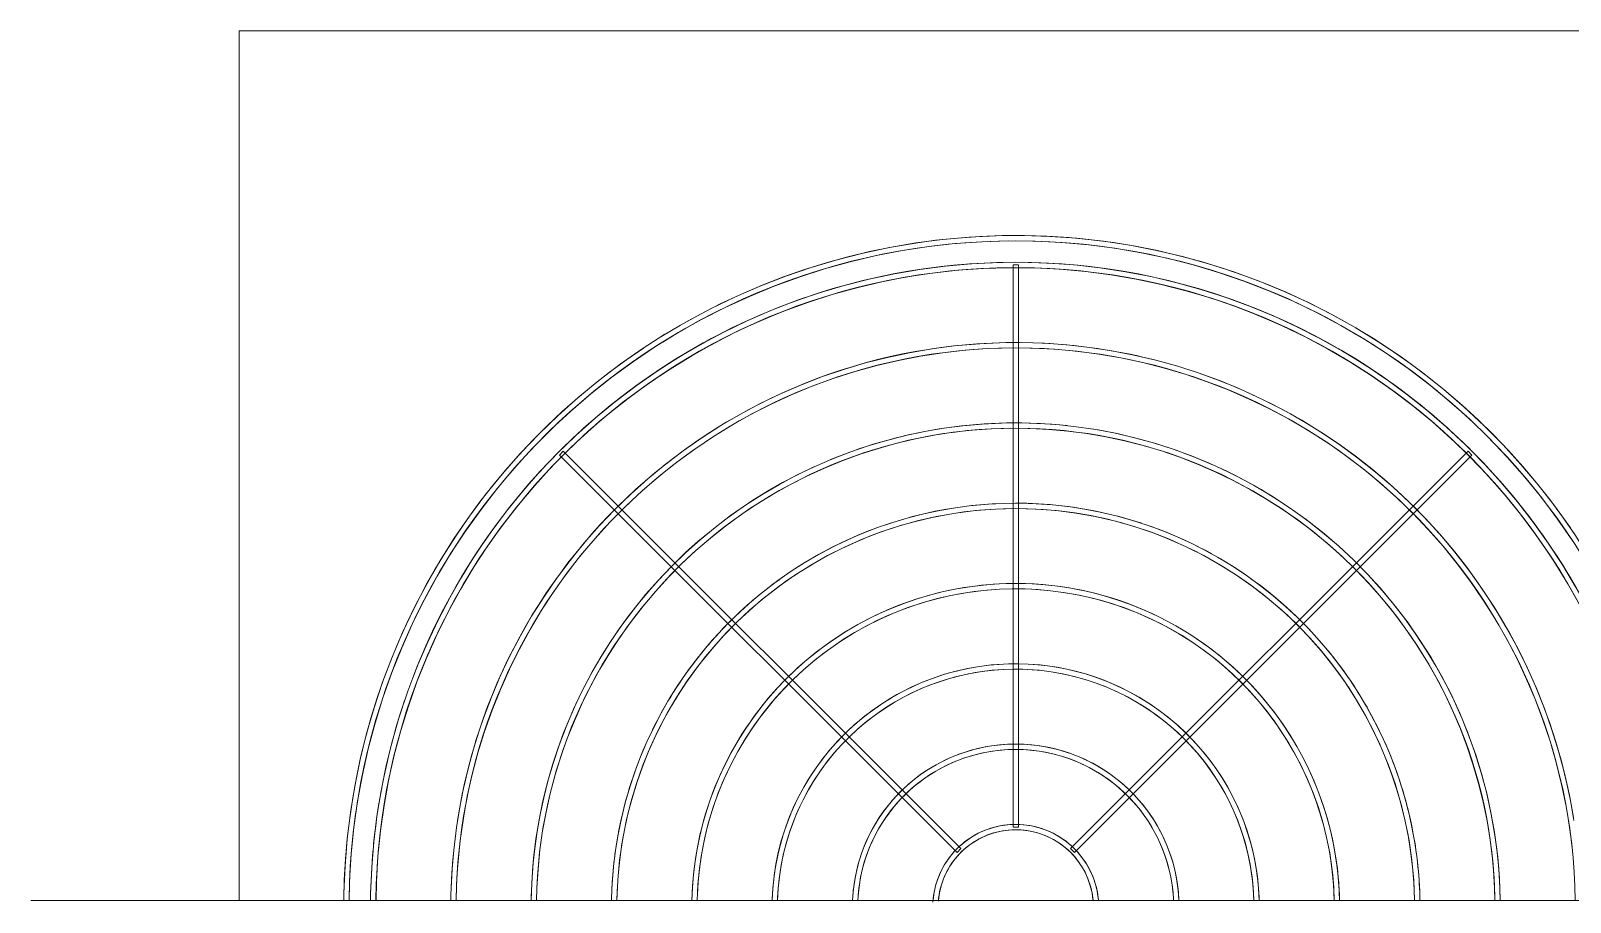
# Model space of a CAD drawing. Header units: millimetres. Extents: x -2100 to 124761, y -10432 to 93550.
# Drawn here: x 25700 to 26275, y 28799 to 29125 of the extents above; entities that cross this region are included whole.
import ezdxf

# ---------------------------------------------------------------- set-up
doc = ezdxf.new("R2010")
doc.units = ezdxf.units.MM
doc.layers.add('M-EQPM', color=44, linetype='Continuous', lineweight=5)
doc.layers.add('NET-THAY', color=2, linetype='Continuous', lineweight=9)

# ---------------------------------------------------------------- blocks, each defined once
blk = doc.blocks.new('ALB-AC MAY LANH - Generic _Without Brackets_-1836009-MẶT ĐỨNG TRỤC A-Q')
at = {"layer": 'M-EQPM'}
for p, q in [((25777.83, 22525), (26647.83, 22525)), ((25777.83, 22200), (25777.83, 22525)), ((26066.83, 22437.5), (26066.83, 22227.5)), ((26068.83, 22437.5), (26066.83, 22437.5)), ((26068.83, 22227.5), (26068.83, 22437.5)), ((25898.83, 22367.91), (25897.42, 22366.5)), ((26047.32, 22219.42), (25898.83, 22367.91)), ((26236.83, 22367.91), (26088.33, 22219.42)), ((26238.24, 22366.5), (26236.83, 22367.91)), ((25897.42, 22366.5), (26045.91, 22218.01)), ((26089.75, 22218.01), (26238.24, 22366.5)), ((26066.83, 22227.5), (26068.83, 22227.5)), ((26045.91, 22218.01), (26047.32, 22219.42)), ((26088.33, 22219.42), (26089.75, 22218.01))]:
    blk.add_line(p, q, dxfattribs=at)
at = {"layer": 'M-EQPM', "flags": 128}
for points in [[(26274.99, 22339.23), (26269.15, 22347.4), (26263, 22355.33), (26256.53, 22363.01), (26249.76, 22370.42), (26242.7, 22377.56), (26235.36, 22384.41), (26227.75, 22390.96), (26219.89, 22397.2), (26211.78, 22403.12), (26203.44, 22408.71), (26194.89, 22413.96), (26186.13, 22418.87), (26177.18, 22423.43), (26168.06, 22427.62), (26158.78, 22431.44), (26149.35, 22434.89), (26139.79, 22437.96), (26130.12, 22440.65), (26120.35, 22442.94), (26110.49, 22444.85), (26100.56, 22446.36), (26090.59, 22447.47), (26080.57, 22448.18), (26070.54, 22448.49), (26060.5, 22448.39), (26050.47, 22447.9), (26040.47, 22447), (26030.52, 22445.71), (26020.62, 22444.02), (26010.8, 22441.94), (26001.07, 22439.46), (25991.45, 22436.6), (25981.95, 22433.35), (25972.59, 22429.73), (25963.38, 22425.73), (25954.33, 22421.37), (25945.47, 22416.66), (25936.8, 22411.59), (25928.35, 22406.18), (25920.11, 22400.43), (25912.12, 22394.36), (25904.37, 22387.98), (25896.88, 22381.29), (25889.67, 22374.31), (25882.74, 22367.04), (25876.11, 22359.5), (25869.79, 22351.71), (25863.78, 22343.66), (25858.1, 22335.39), (25852.75, 22326.89), (25847.75, 22318.19), (25843.1, 22309.29), (25838.81, 22300.21), (25834.88, 22290.97), (25831.33, 22281.58), (25828.16, 22272.06), (25825.37, 22262.41), (25822.97, 22252.67), (25820.96, 22242.83), (25819.34, 22232.92), (25818.12, 22222.96), (25817.3, 22212.95), (25816.89, 22202.92), (25816.86, 22200)], [(26274.99, 22339.23), (26269.15, 22347.4), (26263, 22355.33), (26256.53, 22363.01), (26249.76, 22370.42), (26242.7, 22377.56), (26235.36, 22384.41), (26227.75, 22390.96), (26219.89, 22397.2), (26211.78, 22403.12), (26203.44, 22408.71), (26194.89, 22413.96), (26186.13, 22418.87), (26177.18, 22423.43), (26168.06, 22427.62), (26158.78, 22431.44), (26149.35, 22434.89), (26139.79, 22437.96), (26130.12, 22440.65), (26120.35, 22442.94), (26110.49, 22444.85), (26100.56, 22446.36), (26090.59, 22447.47), (26080.57, 22448.18), (26070.54, 22448.49), (26060.5, 22448.39), (26050.47, 22447.9), (26040.47, 22447), (26030.52, 22445.71), (26020.62, 22444.02), (26010.8, 22441.94), (26001.07, 22439.46), (25991.45, 22436.6), (25981.95, 22433.35), (25972.59, 22429.73), (25963.38, 22425.73), (25954.33, 22421.37), (25945.47, 22416.66), (25936.8, 22411.59), (25928.35, 22406.18), (25920.11, 22400.43), (25912.12, 22394.36), (25904.37, 22387.98), (25896.88, 22381.29), (25889.67, 22374.31), (25882.74, 22367.04), (25876.11, 22359.5), (25869.79, 22351.71), (25863.78, 22343.66), (25858.1, 22335.39), (25852.75, 22326.89), (25847.75, 22318.19), (25843.1, 22309.29), (25838.81, 22300.21), (25834.88, 22290.97), (25831.33, 22281.58), (25828.16, 22272.06), (25825.37, 22262.41), (25822.97, 22252.67), (25820.96, 22242.83), (25819.34, 22232.92), (25818.12, 22222.96), (25817.3, 22212.95), (25816.89, 22202.92), (25816.86, 22200)], [(26274.99, 22339.23), (26269.15, 22347.4), (26263, 22355.33), (26256.53, 22363.01), (26249.76, 22370.42), (26242.7, 22377.56), (26235.36, 22384.41), (26227.75, 22390.96), (26219.89, 22397.2), (26211.78, 22403.12), (26203.44, 22408.71), (26194.89, 22413.96), (26186.13, 22418.87), (26177.18, 22423.43), (26168.06, 22427.62), (26158.78, 22431.44), (26149.35, 22434.89), (26139.79, 22437.96), (26130.12, 22440.65), (26120.35, 22442.94), (26110.49, 22444.85), (26100.56, 22446.36), (26090.59, 22447.47), (26080.57, 22448.18), (26070.54, 22448.49), (26060.5, 22448.39), (26050.47, 22447.9), (26040.47, 22447), (26030.52, 22445.71), (26020.62, 22444.02), (26010.8, 22441.94), (26001.07, 22439.46), (25991.45, 22436.6), (25981.95, 22433.35), (25972.59, 22429.73), (25963.38, 22425.73), (25954.33, 22421.37), (25945.47, 22416.66), (25936.8, 22411.59), (25928.35, 22406.18), (25920.11, 22400.43), (25912.12, 22394.36), (25904.37, 22387.98), (25896.88, 22381.29), (25889.67, 22374.31), (25882.74, 22367.04), (25876.11, 22359.5), (25869.79, 22351.71), (25863.78, 22343.66), (25858.1, 22335.39), (25852.75, 22326.89), (25847.75, 22318.19), (25843.1, 22309.29), (25838.81, 22300.21), (25834.88, 22290.97), (25831.33, 22281.58), (25828.16, 22272.06), (25825.37, 22262.41), (25822.97, 22252.67), (25820.96, 22242.83), (25819.34, 22232.92), (25818.12, 22222.96), (25817.3, 22212.95), (25816.89, 22202.92), (25816.86, 22200)], [(26274.99, 22339.23), (26269.15, 22347.4), (26263, 22355.33), (26256.53, 22363.01), (26249.76, 22370.42), (26242.7, 22377.56), (26235.36, 22384.41), (26227.75, 22390.96), (26219.89, 22397.2), (26211.78, 22403.12), (26203.44, 22408.71), (26194.89, 22413.96), (26186.13, 22418.87), (26177.18, 22423.43), (26168.06, 22427.62), (26158.78, 22431.44), (26149.35, 22434.89), (26139.79, 22437.96), (26130.12, 22440.65), (26120.35, 22442.94), (26110.49, 22444.85), (26100.56, 22446.36), (26090.59, 22447.47), (26080.57, 22448.18), (26070.54, 22448.49), (26060.5, 22448.39), (26050.47, 22447.9), (26040.47, 22447), (26030.52, 22445.71), (26020.62, 22444.02), (26010.8, 22441.94), (26001.07, 22439.46), (25991.45, 22436.6), (25981.95, 22433.35), (25972.59, 22429.73), (25963.38, 22425.73), (25954.33, 22421.37), (25945.47, 22416.66), (25936.8, 22411.59), (25928.35, 22406.18), (25920.11, 22400.43), (25912.12, 22394.36), (25904.37, 22387.98), (25896.88, 22381.29), (25889.67, 22374.31), (25882.74, 22367.04), (25876.11, 22359.5), (25869.79, 22351.71), (25863.78, 22343.66), (25858.1, 22335.39), (25852.75, 22326.89), (25847.75, 22318.19), (25843.1, 22309.29), (25838.81, 22300.21), (25834.88, 22290.97), (25831.33, 22281.58), (25828.16, 22272.06), (25825.37, 22262.41), (25822.97, 22252.67), (25820.96, 22242.83), (25819.34, 22232.92), (25818.12, 22222.96), (25817.3, 22212.95), (25816.89, 22202.92), (25816.86, 22200)], [(26274.99, 22339.23), (26269.15, 22347.4), (26263, 22355.33), (26256.53, 22363.01), (26249.76, 22370.42), (26242.7, 22377.56), (26235.36, 22384.41), (26227.75, 22390.96), (26219.89, 22397.2), (26211.78, 22403.12), (26203.44, 22408.71), (26194.89, 22413.96), (26186.13, 22418.87), (26177.18, 22423.43), (26168.06, 22427.62), (26158.78, 22431.44), (26149.35, 22434.89), (26139.79, 22437.96), (26130.12, 22440.65), (26120.35, 22442.94), (26110.49, 22444.85), (26100.56, 22446.36), (26090.59, 22447.47), (26080.57, 22448.18), (26070.54, 22448.49), (26060.5, 22448.39), (26050.47, 22447.9), (26040.47, 22447), (26030.52, 22445.71), (26020.62, 22444.02), (26010.8, 22441.94), (26001.07, 22439.46), (25991.45, 22436.6), (25981.95, 22433.35), (25972.59, 22429.73), (25963.38, 22425.73), (25954.33, 22421.37), (25945.47, 22416.66), (25936.8, 22411.59), (25928.35, 22406.18), (25920.11, 22400.43), (25912.12, 22394.36), (25904.37, 22387.98), (25896.88, 22381.29), (25889.67, 22374.31), (25882.74, 22367.04), (25876.11, 22359.5), (25869.79, 22351.71), (25863.78, 22343.66), (25858.1, 22335.39), (25852.75, 22326.89), (25847.75, 22318.19), (25843.1, 22309.29), (25838.81, 22300.21), (25834.88, 22290.97), (25831.33, 22281.58), (25828.16, 22272.06), (25825.37, 22262.41), (25822.97, 22252.67), (25820.96, 22242.83), (25819.34, 22232.92), (25818.12, 22222.96), (25817.3, 22212.95), (25816.89, 22202.92), (25816.86, 22200)], [(26274.99, 22339.23), (26269.15, 22347.4), (26263, 22355.33), (26256.53, 22363.01), (26249.76, 22370.42), (26242.7, 22377.56), (26235.36, 22384.41), (26227.75, 22390.96), (26219.89, 22397.2), (26211.78, 22403.12), (26203.44, 22408.71), (26194.89, 22413.96), (26186.13, 22418.87), (26177.18, 22423.43), (26168.06, 22427.62), (26158.78, 22431.44), (26149.35, 22434.89), (26139.79, 22437.96), (26130.12, 22440.65), (26120.35, 22442.94), (26110.49, 22444.85), (26100.56, 22446.36), (26090.59, 22447.47), (26080.57, 22448.18), (26070.54, 22448.49), (26060.5, 22448.39), (26050.47, 22447.9), (26040.47, 22447), (26030.52, 22445.71), (26020.62, 22444.02), (26010.8, 22441.94), (26001.07, 22439.46), (25991.45, 22436.6), (25981.95, 22433.35), (25972.59, 22429.73), (25963.38, 22425.73), (25954.33, 22421.37), (25945.47, 22416.66), (25936.8, 22411.59), (25928.35, 22406.18), (25920.11, 22400.43), (25912.12, 22394.36), (25904.37, 22387.98), (25896.88, 22381.29), (25889.67, 22374.31), (25882.74, 22367.04), (25876.11, 22359.5), (25869.79, 22351.71), (25863.78, 22343.66), (25858.1, 22335.39), (25852.75, 22326.89), (25847.75, 22318.19), (25843.1, 22309.29), (25838.81, 22300.21), (25834.88, 22290.97), (25831.33, 22281.58), (25828.16, 22272.06), (25825.37, 22262.41), (25822.97, 22252.67), (25820.96, 22242.83), (25819.34, 22232.92), (25818.12, 22222.96), (25817.3, 22212.95), (25816.89, 22202.92), (25816.86, 22200)], [(26274.99, 22339.23), (26269.15, 22347.4), (26263, 22355.33), (26256.53, 22363.01), (26249.76, 22370.42), (26242.7, 22377.56), (26235.36, 22384.41), (26227.75, 22390.96), (26219.89, 22397.2), (26211.78, 22403.12), (26203.44, 22408.71), (26194.89, 22413.96), (26186.13, 22418.87), (26177.18, 22423.43), (26168.06, 22427.62), (26158.78, 22431.44), (26149.35, 22434.89), (26139.79, 22437.96), (26130.12, 22440.65), (26120.35, 22442.94), (26110.49, 22444.85), (26100.56, 22446.36), (26090.59, 22447.47), (26080.57, 22448.18), (26070.54, 22448.49), (26060.5, 22448.39), (26050.47, 22447.9), (26040.47, 22447), (26030.52, 22445.71), (26020.62, 22444.02), (26010.8, 22441.94), (26001.07, 22439.46), (25991.45, 22436.6), (25981.95, 22433.35), (25972.59, 22429.73), (25963.38, 22425.73), (25954.33, 22421.37), (25945.47, 22416.66), (25936.8, 22411.59), (25928.35, 22406.18), (25920.11, 22400.43), (25912.12, 22394.36), (25904.37, 22387.98), (25896.88, 22381.29), (25889.67, 22374.31), (25882.74, 22367.04), (25876.11, 22359.5), (25869.79, 22351.71), (25863.78, 22343.66), (25858.1, 22335.39), (25852.75, 22326.89), (25847.75, 22318.19), (25843.1, 22309.29), (25838.81, 22300.21), (25834.88, 22290.97), (25831.33, 22281.58), (25828.16, 22272.06), (25825.37, 22262.41), (25822.97, 22252.67), (25820.96, 22242.83), (25819.34, 22232.92), (25818.12, 22222.96), (25817.3, 22212.95), (25816.89, 22202.92), (25816.86, 22200)], [(26274.99, 22339.23), (26269.15, 22347.4), (26263, 22355.33), (26256.53, 22363.01), (26249.76, 22370.42), (26242.7, 22377.56), (26235.36, 22384.41), (26227.75, 22390.96), (26219.89, 22397.2), (26211.78, 22403.12), (26203.44, 22408.71), (26194.89, 22413.96), (26186.13, 22418.87), (26177.18, 22423.43), (26168.06, 22427.62), (26158.78, 22431.44), (26149.35, 22434.89), (26139.79, 22437.96), (26130.12, 22440.65), (26120.35, 22442.94), (26110.49, 22444.85), (26100.56, 22446.36), (26090.59, 22447.47), (26080.57, 22448.18), (26070.54, 22448.49), (26060.5, 22448.39), (26050.47, 22447.9), (26040.47, 22447), (26030.52, 22445.71), (26020.62, 22444.02), (26010.8, 22441.94), (26001.07, 22439.46), (25991.45, 22436.6), (25981.95, 22433.35), (25972.59, 22429.73), (25963.38, 22425.73), (25954.33, 22421.37), (25945.47, 22416.66), (25936.8, 22411.59), (25928.35, 22406.18), (25920.11, 22400.43), (25912.12, 22394.36), (25904.37, 22387.98), (25896.88, 22381.29), (25889.67, 22374.31), (25882.74, 22367.04), (25876.11, 22359.5), (25869.79, 22351.71), (25863.78, 22343.66), (25858.1, 22335.39), (25852.75, 22326.89), (25847.75, 22318.19), (25843.1, 22309.29), (25838.81, 22300.21), (25834.88, 22290.97), (25831.33, 22281.58), (25828.16, 22272.06), (25825.37, 22262.41), (25822.97, 22252.67), (25820.96, 22242.83), (25819.34, 22232.92), (25818.12, 22222.96), (25817.3, 22212.95), (25816.89, 22202.92), (25816.86, 22200)], [(25818.88, 22200), (25819.03, 22207.46), (25819.62, 22217.4), (25820.62, 22227.31), (25822.01, 22237.17), (25823.79, 22246.97), (25825.97, 22256.69), (25828.53, 22266.31), (25831.47, 22275.83), (25834.79, 22285.22), (25838.48, 22294.47), (25842.55, 22303.56), (25846.97, 22312.48), (25851.74, 22321.22), (25856.86, 22329.77), (25862.32, 22338.1), (25868.11, 22346.2), (25874.21, 22354.07), (25880.63, 22361.69), (25887.34, 22369.04), (25894.35, 22376.12), (25901.63, 22382.92), (25909.18, 22389.41), (25916.98, 22395.6), (25925.02, 22401.48), (25933.29, 22407.03), (25941.78, 22412.24), (25950.47, 22417.11), (25959.34, 22421.63), (25968.39, 22425.78), (25977.6, 22429.58), (25986.95, 22433), (25996.44, 22436.05), (26006.03, 22438.71), (26015.73, 22440.99), (26025.51, 22442.88), (26035.35, 22444.37), (26045.25, 22445.47), (26055.19, 22446.18), (26065.14, 22446.49), (26075.1, 22446.39), (26085.05, 22445.9), (26094.97, 22445.02), (26104.84, 22443.73), (26114.66, 22442.06), (26124.4, 22439.99), (26134.05, 22437.53), (26143.6, 22434.69), (26153.02, 22431.47), (26162.31, 22427.88), (26171.45, 22423.92), (26180.42, 22419.59), (26189.21, 22414.91), (26197.81, 22409.88), (26206.2, 22404.51), (26214.37, 22398.82), (26222.3, 22392.79), (26229.98, 22386.46), (26237.41, 22379.83), (26244.57, 22372.9), (26251.44, 22365.69), (26258.02, 22358.21), (26264.29, 22350.48), (26270.25, 22342.5), (26275.89, 22334.29)], [(25936.05, 22408.72), (25941.78, 22412.24), (25950.47, 22417.11), (25959.34, 22421.63), (25968.39, 22425.78), (25977.6, 22429.58), (25986.95, 22433), (25996.44, 22436.05), (26006.03, 22438.71), (26015.73, 22440.99), (26025.51, 22442.88), (26035.35, 22444.37), (26045.25, 22445.47), (26055.19, 22446.18), (26065.14, 22446.49), (26075.1, 22446.39), (26085.05, 22445.9), (26094.97, 22445.02), (26104.84, 22443.73), (26114.66, 22442.06), (26124.4, 22439.99), (26134.05, 22437.53), (26143.6, 22434.69), (26153.02, 22431.47), (26162.31, 22427.88), (26171.45, 22423.92), (26180.42, 22419.59), (26187.5, 22415.82)], [(25936.05, 22408.72), (25941.78, 22412.24), (25950.47, 22417.11), (25959.34, 22421.63), (25968.39, 22425.78), (25977.6, 22429.58), (25986.95, 22433), (25996.44, 22436.05), (26006.03, 22438.71), (26015.73, 22440.99), (26025.51, 22442.88), (26035.35, 22444.37), (26045.25, 22445.47), (26055.19, 22446.18), (26065.14, 22446.49), (26075.1, 22446.39), (26085.05, 22445.9), (26094.97, 22445.02), (26104.84, 22443.73), (26114.66, 22442.06), (26124.4, 22439.99), (26134.05, 22437.53), (26143.6, 22434.69), (26153.02, 22431.47), (26162.31, 22427.88), (26171.45, 22423.92), (26180.42, 22419.59), (26187.5, 22415.82)], [(25936.05, 22408.72), (25941.78, 22412.24), (25950.47, 22417.11), (25959.34, 22421.63), (25968.39, 22425.78), (25977.6, 22429.58), (25986.95, 22433), (25996.44, 22436.05), (26006.03, 22438.71), (26015.73, 22440.99), (26025.51, 22442.88), (26035.35, 22444.37), (26045.25, 22445.47), (26055.19, 22446.18), (26065.14, 22446.49), (26075.1, 22446.39), (26085.05, 22445.9), (26094.97, 22445.02), (26104.84, 22443.73), (26114.66, 22442.06), (26124.4, 22439.99), (26134.05, 22437.53), (26143.6, 22434.69), (26153.02, 22431.47), (26162.31, 22427.88), (26171.45, 22423.92), (26180.42, 22419.59), (26187.5, 22415.82)], [(25936.05, 22408.72), (25941.78, 22412.24), (25950.47, 22417.11), (25959.34, 22421.63), (25968.39, 22425.78), (25977.6, 22429.58), (25986.95, 22433), (25996.44, 22436.05), (26006.03, 22438.71), (26015.73, 22440.99), (26025.51, 22442.88), (26035.35, 22444.37), (26045.25, 22445.47), (26055.19, 22446.18), (26065.14, 22446.49), (26075.1, 22446.39), (26085.05, 22445.9), (26094.97, 22445.02), (26104.84, 22443.73), (26114.66, 22442.06), (26124.4, 22439.99), (26134.05, 22437.53), (26143.6, 22434.69), (26153.02, 22431.47), (26162.31, 22427.88), (26171.45, 22423.92), (26180.42, 22419.59), (26187.5, 22415.82)], [(25936.05, 22408.72), (25941.78, 22412.24), (25950.47, 22417.11), (25959.34, 22421.63), (25968.39, 22425.78), (25977.6, 22429.58), (25986.95, 22433), (25996.44, 22436.05), (26006.03, 22438.71), (26015.73, 22440.99), (26025.51, 22442.88), (26035.35, 22444.37), (26045.25, 22445.47), (26055.19, 22446.18), (26065.14, 22446.49), (26075.1, 22446.39), (26085.05, 22445.9), (26094.97, 22445.02), (26104.84, 22443.73), (26114.66, 22442.06), (26124.4, 22439.99), (26134.05, 22437.53), (26143.6, 22434.69), (26153.02, 22431.47), (26162.31, 22427.88), (26171.45, 22423.92), (26180.42, 22419.59), (26187.5, 22415.82)], [(25936.05, 22408.72), (25941.78, 22412.24), (25950.47, 22417.11), (25959.34, 22421.63), (25968.39, 22425.78), (25977.6, 22429.58), (25986.95, 22433), (25996.44, 22436.05), (26006.03, 22438.71), (26015.73, 22440.99), (26025.51, 22442.88), (26035.35, 22444.37), (26045.25, 22445.47), (26055.19, 22446.18), (26065.14, 22446.49), (26075.1, 22446.39), (26085.05, 22445.9), (26094.97, 22445.02), (26104.84, 22443.73), (26114.66, 22442.06), (26124.4, 22439.99), (26134.05, 22437.53), (26143.6, 22434.69), (26153.02, 22431.47), (26162.31, 22427.88), (26171.45, 22423.92), (26180.42, 22419.59), (26187.5, 22415.82)], [(25936.05, 22408.72), (25941.78, 22412.24), (25950.47, 22417.11), (25959.34, 22421.63), (25968.39, 22425.78), (25977.6, 22429.58), (25986.95, 22433), (25996.44, 22436.05), (26006.03, 22438.71), (26015.73, 22440.99), (26025.51, 22442.88), (26035.35, 22444.37), (26045.25, 22445.47), (26055.19, 22446.18), (26065.14, 22446.49), (26075.1, 22446.39), (26085.05, 22445.9), (26094.97, 22445.02), (26104.84, 22443.73), (26114.66, 22442.06), (26124.4, 22439.99), (26134.05, 22437.53), (26143.6, 22434.69), (26153.02, 22431.47), (26162.31, 22427.88), (26171.45, 22423.92), (26180.42, 22419.59), (26187.5, 22415.82)], [(26276.97, 22317.25), (26272.02, 22325.52), (26266.73, 22333.58), (26261.13, 22341.42), (26255.22, 22349.04), (26249.01, 22356.41), (26242.51, 22363.53), (26235.73, 22370.38), (26228.69, 22376.96), (26221.38, 22383.25), (26213.83, 22389.24), (26206.05, 22394.93), (26198.04, 22400.29), (26189.83, 22405.34), (26181.42, 22410.05), (26172.83, 22414.42), (26164.07, 22418.45), (26155.16, 22422.12), (26146.1, 22425.43), (26136.93, 22428.38), (26127.64, 22430.96), (26118.25, 22433.17), (26108.79, 22434.99), (26099.26, 22436.44), (26089.68, 22437.51), (26080.07, 22438.19), (26070.43, 22438.49), (26060.79, 22438.4), (26051.16, 22437.92), (26041.56, 22437.06), (26032, 22435.82), (26022.5, 22434.2), (26013.07, 22432.2), (26003.73, 22429.82), (25994.49, 22427.07), (25985.37, 22423.95), (25976.38, 22420.48), (25967.54, 22416.64), (25958.85, 22412.45), (25950.35, 22407.93), (25942.02, 22403.06), (25933.9, 22397.86), (25926, 22392.35), (25918.32, 22386.52), (25910.88, 22380.39), (25903.69, 22373.97), (25896.77, 22367.26), (25890.12, 22360.29), (25883.75, 22353.05), (25877.68, 22345.56), (25871.91, 22337.84), (25866.45, 22329.89), (25861.32, 22321.74), (25856.52, 22313.38), (25852.05, 22304.84), (25847.93, 22296.12), (25844.16, 22287.25), (25840.75, 22278.23), (25837.71, 22269.09), (25835.03, 22259.83), (25832.72, 22250.47), (25830.79, 22241.02), (25829.24, 22231.51), (25828.07, 22221.94), (25827.29, 22212.33), (25826.88, 22202.7), (25826.86, 22200)], [(25828.88, 22200), (25829.02, 22207.06), (25829.59, 22216.6), (25830.55, 22226.11), (25831.88, 22235.58), (25833.59, 22244.98), (25835.68, 22254.31), (25838.14, 22263.55), (25840.96, 22272.68), (25844.15, 22281.69), (25847.69, 22290.57), (25851.59, 22299.3), (25855.84, 22307.87), (25860.42, 22316.25), (25865.33, 22324.45), (25870.57, 22332.45), (25876.13, 22340.23), (25881.99, 22347.78), (25888.15, 22355.09), (25894.59, 22362.15), (25901.32, 22368.95), (25908.3, 22375.47), (25915.55, 22381.71), (25923.04, 22387.65), (25930.76, 22393.29), (25938.7, 22398.61), (25946.84, 22403.61), (25955.18, 22408.29), (25963.7, 22412.62), (25972.39, 22416.62), (25981.22, 22420.26), (25990.2, 22423.54), (25999.3, 22426.47), (26008.51, 22429.02), (26017.82, 22431.21), (26027.21, 22433.02), (26036.66, 22434.46), (26046.16, 22435.52), (26055.69, 22436.19), (26065.25, 22436.49), (26074.81, 22436.4), (26084.35, 22435.93), (26093.88, 22435.08), (26103.36, 22433.84), (26112.78, 22432.23), (26122.13, 22430.25), (26131.39, 22427.89), (26140.56, 22425.17), (26149.6, 22422.08), (26158.52, 22418.63), (26167.29, 22414.82), (26175.9, 22410.67), (26184.34, 22406.18), (26192.59, 22401.35), (26200.64, 22396.2), (26208.48, 22390.73), (26216.09, 22384.95), (26223.47, 22378.87), (26230.6, 22372.5), (26237.47, 22365.85), (26244.07, 22358.94), (26250.38, 22351.76), (26256.4, 22344.34), (26262.12, 22336.68), (26267.53, 22328.8), (26272.62, 22320.7), (26277.39, 22312.42)], [(26276.13, 22231.12), (26274.62, 22239.42), (26272.78, 22247.66), (26270.61, 22255.81), (26268.12, 22263.87), (26265.3, 22271.83), (26262.17, 22279.67), (26258.73, 22287.37), (26254.98, 22294.94), (26250.94, 22302.34), (26246.6, 22309.58), (26241.97, 22316.64), (26237.07, 22323.51), (26231.9, 22330.18), (26226.46, 22336.63), (26220.77, 22342.86), (26214.83, 22348.86), (26208.66, 22354.62), (26202.27, 22360.13), (26195.66, 22365.37), (26188.84, 22370.35), (26181.83, 22375.05), (26174.64, 22379.47), (26167.28, 22383.59), (26159.76, 22387.42), (26152.09, 22390.95), (26144.29, 22394.16), (26136.36, 22397.06), (26128.33, 22399.64), (26120.19, 22401.9), (26111.98, 22403.83), (26103.69, 22405.43), (26095.35, 22406.7), (26086.96, 22407.63), (26078.54, 22408.23), (26070.11, 22408.49), (26061.67, 22408.41), (26053.24, 22407.99), (26044.83, 22407.24), (26036.46, 22406.16), (26028.14, 22404.73), (26019.89, 22402.98), (26011.71, 22400.9), (26003.62, 22398.49), (25995.63, 22395.77), (25987.76, 22392.72), (25980.02, 22389.36), (25972.42, 22385.7), (25964.97, 22381.73), (25957.68, 22377.47), (25950.58, 22372.92), (25943.65, 22368.09), (25936.93, 22362.99), (25930.42, 22357.62), (25924.13, 22352), (25918.06, 22346.13), (25912.24, 22340.02), (25906.66, 22333.69), (25901.35, 22327.13), (25896.3, 22320.37), (25891.52, 22313.41), (25887.02, 22306.27), (25882.82, 22298.95), (25878.91, 22291.47), (25875.3, 22283.84), (25872.01, 22276.08), (25869.02, 22268.18), (25866.35, 22260.18), (25864.01, 22252.07), (25861.99, 22243.87), (25860.3, 22235.61), (25858.94, 22227.28), (25857.92, 22218.9), (25857.23, 22210.49), (25856.88, 22202.06)], [(26194.04, 22412.08), (26197.81, 22409.88), (26206.2, 22404.51), (26214.37, 22398.82), (26222.3, 22392.79), (26229.98, 22386.46), (26237.41, 22379.83), (26244.57, 22372.9), (26251.44, 22365.69), (26258.02, 22358.21), (26264.29, 22350.48), (26270.25, 22342.5), (26275.89, 22334.29)], [(26194.04, 22412.08), (26197.81, 22409.88), (26206.2, 22404.51), (26214.37, 22398.82), (26222.3, 22392.79), (26229.98, 22386.46), (26237.41, 22379.83), (26244.57, 22372.9), (26251.44, 22365.69), (26258.02, 22358.21), (26264.29, 22350.48), (26270.25, 22342.5), (26275.89, 22334.29)], [(26194.04, 22412.08), (26197.81, 22409.88), (26206.2, 22404.51), (26214.37, 22398.82), (26222.3, 22392.79), (26229.98, 22386.46), (26237.41, 22379.83), (26244.57, 22372.9), (26251.44, 22365.69), (26258.02, 22358.21), (26264.29, 22350.48), (26270.25, 22342.5), (26275.89, 22334.29)], [(26194.04, 22412.08), (26197.81, 22409.88), (26206.2, 22404.51), (26214.37, 22398.82), (26222.3, 22392.79), (26229.98, 22386.46), (26237.41, 22379.83), (26244.57, 22372.9), (26251.44, 22365.69), (26258.02, 22358.21), (26264.29, 22350.48), (26270.25, 22342.5), (26275.89, 22334.29)], [(26194.04, 22412.08), (26197.81, 22409.88), (26206.2, 22404.51), (26214.37, 22398.82), (26222.3, 22392.79), (26229.98, 22386.46), (26237.41, 22379.83), (26244.57, 22372.9), (26251.44, 22365.69), (26258.02, 22358.21), (26264.29, 22350.48), (26270.25, 22342.5), (26275.89, 22334.29)], [(26194.04, 22412.08), (26197.81, 22409.88), (26206.2, 22404.51), (26214.37, 22398.82), (26222.3, 22392.79), (26229.98, 22386.46), (26237.41, 22379.83), (26244.57, 22372.9), (26251.44, 22365.69), (26258.02, 22358.21), (26264.29, 22350.48), (26270.25, 22342.5), (26275.89, 22334.29)], [(26194.04, 22412.08), (26197.81, 22409.88), (26206.2, 22404.51), (26214.37, 22398.82), (26222.3, 22392.79), (26229.98, 22386.46), (26237.41, 22379.83), (26244.57, 22372.9), (26251.44, 22365.69), (26258.02, 22358.21), (26264.29, 22350.48), (26270.25, 22342.5), (26275.89, 22334.29)], [(25818.88, 22200), (25819.03, 22207.46), (25819.62, 22217.4), (25820.62, 22227.31), (25822.01, 22237.17), (25823.79, 22246.97), (25825.97, 22256.69), (25828.53, 22266.31), (25831.47, 22275.83), (25834.79, 22285.22), (25838.48, 22294.47), (25842.55, 22303.56), (25846.97, 22312.48), (25851.74, 22321.22), (25856.86, 22329.77), (25862.32, 22338.1), (25868.11, 22346.2), (25874.21, 22354.07), (25880.63, 22361.69), (25887.34, 22369.04), (25894.35, 22376.12), (25901.63, 22382.92), (25909.18, 22389.41), (25916.98, 22395.6), (25925.02, 22401.48), (25929.79, 22404.68)], [(25818.88, 22200), (25819.03, 22207.46), (25819.62, 22217.4), (25820.62, 22227.31), (25822.01, 22237.17), (25823.79, 22246.97), (25825.97, 22256.69), (25828.53, 22266.31), (25831.47, 22275.83), (25834.79, 22285.22), (25838.48, 22294.47), (25842.55, 22303.56), (25846.97, 22312.48), (25851.74, 22321.22), (25856.86, 22329.77), (25862.32, 22338.1), (25868.11, 22346.2), (25874.21, 22354.07), (25880.63, 22361.69), (25887.34, 22369.04), (25894.35, 22376.12), (25901.63, 22382.92), (25909.18, 22389.41), (25916.98, 22395.6), (25925.02, 22401.48), (25929.79, 22404.68)], [(25818.88, 22200), (25819.03, 22207.46), (25819.62, 22217.4), (25820.62, 22227.31), (25822.01, 22237.17), (25823.79, 22246.97), (25825.97, 22256.69), (25828.53, 22266.31), (25831.47, 22275.83), (25834.79, 22285.22), (25838.48, 22294.47), (25842.55, 22303.56), (25846.97, 22312.48), (25851.74, 22321.22), (25856.86, 22329.77), (25862.32, 22338.1), (25868.11, 22346.2), (25874.21, 22354.07), (25880.63, 22361.69), (25887.34, 22369.04), (25894.35, 22376.12), (25901.63, 22382.92), (25909.18, 22389.41), (25916.98, 22395.6), (25925.02, 22401.48), (25929.79, 22404.68)], [(25818.88, 22200), (25819.03, 22207.46), (25819.62, 22217.4), (25820.62, 22227.31), (25822.01, 22237.17), (25823.79, 22246.97), (25825.97, 22256.69), (25828.53, 22266.31), (25831.47, 22275.83), (25834.79, 22285.22), (25838.48, 22294.47), (25842.55, 22303.56), (25846.97, 22312.48), (25851.74, 22321.22), (25856.86, 22329.77), (25862.32, 22338.1), (25868.11, 22346.2), (25874.21, 22354.07), (25880.63, 22361.69), (25887.34, 22369.04), (25894.35, 22376.12), (25901.63, 22382.92), (25909.18, 22389.41), (25916.98, 22395.6), (25925.02, 22401.48), (25929.79, 22404.68)], [(25818.88, 22200), (25819.03, 22207.46), (25819.62, 22217.4), (25820.62, 22227.31), (25822.01, 22237.17), (25823.79, 22246.97), (25825.97, 22256.69), (25828.53, 22266.31), (25831.47, 22275.83), (25834.79, 22285.22), (25838.48, 22294.47), (25842.55, 22303.56), (25846.97, 22312.48), (25851.74, 22321.22), (25856.86, 22329.77), (25862.32, 22338.1), (25868.11, 22346.2), (25874.21, 22354.07), (25880.63, 22361.69), (25887.34, 22369.04), (25894.35, 22376.12), (25901.63, 22382.92), (25909.18, 22389.41), (25916.98, 22395.6), (25925.02, 22401.48), (25929.79, 22404.68)], [(25818.88, 22200), (25819.03, 22207.46), (25819.62, 22217.4), (25820.62, 22227.31), (25822.01, 22237.17), (25823.79, 22246.97), (25825.97, 22256.69), (25828.53, 22266.31), (25831.47, 22275.83), (25834.79, 22285.22), (25838.48, 22294.47), (25842.55, 22303.56), (25846.97, 22312.48), (25851.74, 22321.22), (25856.86, 22329.77), (25862.32, 22338.1), (25868.11, 22346.2), (25874.21, 22354.07), (25880.63, 22361.69), (25887.34, 22369.04), (25894.35, 22376.12), (25901.63, 22382.92), (25909.18, 22389.41), (25916.98, 22395.6), (25925.02, 22401.48), (25929.79, 22404.68)], [(25818.88, 22200), (25819.03, 22207.46), (25819.62, 22217.4), (25820.62, 22227.31), (25822.01, 22237.17), (25823.79, 22246.97), (25825.97, 22256.69), (25828.53, 22266.31), (25831.47, 22275.83), (25834.79, 22285.22), (25838.48, 22294.47), (25842.55, 22303.56), (25846.97, 22312.48), (25851.74, 22321.22), (25856.86, 22329.77), (25862.32, 22338.1), (25868.11, 22346.2), (25874.21, 22354.07), (25880.63, 22361.69), (25887.34, 22369.04), (25894.35, 22376.12), (25901.63, 22382.92), (25909.18, 22389.41), (25916.98, 22395.6), (25925.02, 22401.48), (25929.79, 22404.68)], [(25858.88, 22200), (25859, 22205.86), (25859.5, 22214.2), (25860.33, 22222.52), (25861.5, 22230.8), (25862.99, 22239.02), (25864.82, 22247.18), (25866.97, 22255.26), (25869.44, 22263.24), (25872.23, 22271.13), (25875.33, 22278.89), (25878.74, 22286.52), (25882.45, 22294.01), (25886.45, 22301.35), (25890.75, 22308.52), (25895.33, 22315.51), (25900.19, 22322.31), (25905.32, 22328.92), (25910.7, 22335.31), (25916.34, 22341.48), (25922.22, 22347.43), (25928.33, 22353.13), (25934.66, 22358.58), (25941.21, 22363.78), (25947.96, 22368.71), (25954.91, 22373.37), (25962.03, 22377.74), (25969.32, 22381.83), (25976.77, 22385.62), (25984.37, 22389.11), (25992.1, 22392.3), (25999.95, 22395.17), (26007.9, 22397.73), (26015.96, 22399.96), (26024.1, 22401.87), (26032.31, 22403.46), (26040.57, 22404.71), (26048.88, 22405.64), (26057.22, 22406.23), (26065.57, 22406.49), (26073.93, 22406.41), (26082.28, 22406), (26090.61, 22405.26), (26098.9, 22404.18), (26107.14, 22402.77), (26115.31, 22401.03), (26123.41, 22398.97), (26131.43, 22396.59), (26139.34, 22393.89), (26147.13, 22390.87), (26154.8, 22387.54), (26162.33, 22383.91), (26169.71, 22379.98), (26176.93, 22375.76), (26183.97, 22371.26), (26190.83, 22366.48), (26197.48, 22361.42), (26203.94, 22356.11), (26210.17, 22350.54), (26216.18, 22344.72), (26221.94, 22338.67), (26227.47, 22332.4), (26232.73, 22325.9), (26237.74, 22319.21), (26242.47, 22312.32), (26246.92, 22305.24), (26251.08, 22297.99), (26254.96, 22290.58), (26258.53, 22283.03), (26261.8, 22275.33), (26264.75, 22267.51), (26267.4, 22259.58), (26269.72, 22251.55), (26271.72, 22243.43), (26273.39, 22235.24), (26274.74, 22226.99), (26275.75, 22218.7)], [(26248.78, 22200), (26248.68, 22204.74), (26248.25, 22211.96), (26247.53, 22219.17), (26246.52, 22226.34), (26245.22, 22233.46), (26243.64, 22240.52), (26241.78, 22247.52), (26239.64, 22254.44), (26237.23, 22261.26), (26234.54, 22267.98), (26231.59, 22274.6), (26228.37, 22281.08), (26224.9, 22287.44), (26221.18, 22293.64), (26217.21, 22299.7), (26213.01, 22305.59), (26208.57, 22311.31), (26203.91, 22316.85), (26199.02, 22322.19), (26193.93, 22327.34), (26188.64, 22332.28), (26183.15, 22337), (26177.48, 22341.5), (26171.64, 22345.77), (26165.62, 22349.81), (26159.45, 22353.6), (26153.14, 22357.13), (26146.69, 22360.42), (26140.11, 22363.44), (26133.42, 22366.2), (26126.62, 22368.69), (26119.72, 22370.9), (26112.75, 22372.84), (26105.7, 22374.49), (26098.59, 22375.87), (26091.44, 22376.95), (26084.24, 22377.75), (26077.02, 22378.27), (26069.78, 22378.49), (26062.54, 22378.42), (26055.31, 22378.07), (26048.1, 22377.42), (26040.92, 22376.49), (26033.79, 22375.27), (26026.7, 22373.77), (26019.69, 22371.98), (26012.75, 22369.92), (26005.9, 22367.58), (25999.15, 22364.96), (25992.51, 22362.08), (25985.98, 22358.94), (25979.59, 22355.54), (25973.34, 22351.88), (25967.25, 22347.98), (25961.31, 22343.84), (25955.54, 22339.46), (25949.96, 22334.86), (25944.56, 22330.03), (25939.36, 22325), (25934.36, 22319.76), (25929.58, 22314.32), (25925.02, 22308.7), (25920.68, 22302.9), (25916.59, 22296.93), (25912.73, 22290.81), (25909.12, 22284.53), (25905.77, 22278.11), (25902.68, 22271.57), (25899.85, 22264.9), (25897.29, 22258.13), (25895, 22251.26), (25892.99, 22244.31), (25891.25, 22237.28), (25889.8, 22230.19), (25888.64, 22223.04), (25887.76, 22215.86), (25887.17, 22208.64), (25886.87, 22201.41)], [(25888.88, 22200), (25888.97, 22204.66), (25889.4, 22211.8), (25890.12, 22218.93), (25891.11, 22226.02), (25892.4, 22233.06), (25893.96, 22240.05), (25895.8, 22246.97), (25897.92, 22253.81), (25900.3, 22260.56), (25902.96, 22267.21), (25905.88, 22273.74), (25909.06, 22280.16), (25912.49, 22286.44), (25916.17, 22292.58), (25920.09, 22298.57), (25924.25, 22304.4), (25928.64, 22310.05), (25933.26, 22315.53), (25938.08, 22320.82), (25943.12, 22325.91), (25948.35, 22330.79), (25953.78, 22335.46), (25959.39, 22339.91), (25965.17, 22344.14), (25971.11, 22348.12), (25977.21, 22351.87), (25983.46, 22355.37), (25989.84, 22358.62), (25996.35, 22361.61), (26002.97, 22364.33), (26009.69, 22366.8), (26016.51, 22368.98), (26023.4, 22370.9), (26030.37, 22372.54), (26037.4, 22373.9), (26044.48, 22374.97), (26051.6, 22375.76), (26058.74, 22376.27), (26065.9, 22376.49), (26073.06, 22376.42), (26080.21, 22376.07), (26087.34, 22375.43), (26094.44, 22374.51), (26101.49, 22373.31), (26108.5, 22371.82), (26115.44, 22370.05), (26122.3, 22368.01), (26129.07, 22365.7), (26135.75, 22363.11), (26142.32, 22360.26), (26148.77, 22357.16), (26155.09, 22353.79), (26161.27, 22350.18), (26167.3, 22346.32), (26173.17, 22342.22), (26178.87, 22337.89), (26184.4, 22333.34), (26189.74, 22328.57), (26194.88, 22323.59), (26199.82, 22318.41), (26204.55, 22313.03), (26209.06, 22307.47), (26213.35, 22301.74), (26217.4, 22295.83), (26221.21, 22289.77), (26224.78, 22283.57), (26228.1, 22277.22), (26231.15, 22270.75), (26233.95, 22264.16), (26236.49, 22257.46), (26238.75, 22250.67), (26240.74, 22243.79), (26242.45, 22236.84), (26243.89, 22229.83), (26245.04, 22222.76), (26245.91, 22215.65), (26246.49, 22208.52), (26246.79, 22201.36)], [(26218.78, 22200), (26218.71, 22203.54), (26218.35, 22209.57), (26217.74, 22215.58), (26216.9, 22221.56), (26215.82, 22227.5), (26214.5, 22233.39), (26212.95, 22239.23), (26211.16, 22245), (26209.15, 22250.69), (26206.91, 22256.3), (26204.45, 22261.82), (26201.76, 22267.23), (26198.87, 22272.53), (26195.76, 22277.71), (26192.45, 22282.76), (26188.94, 22287.68), (26185.24, 22292.45), (26181.35, 22297.07), (26177.28, 22301.53), (26173.03, 22305.82), (26168.62, 22309.94), (26164.04, 22313.88), (26159.31, 22317.64), (26154.43, 22321.2), (26149.41, 22324.56), (26144.27, 22327.72), (26139, 22330.68), (26133.62, 22333.42), (26128.13, 22335.94), (26122.54, 22338.24), (26116.87, 22340.31), (26111.12, 22342.16), (26105.3, 22343.78), (26099.42, 22345.16), (26093.49, 22346.3), (26087.52, 22347.21), (26081.52, 22347.88), (26075.5, 22348.31), (26069.46, 22348.49), (26063.42, 22348.44), (26057.39, 22348.14), (26051.37, 22347.6), (26045.38, 22346.82), (26039.43, 22345.81), (26033.52, 22344.55), (26027.67, 22343.06), (26021.88, 22341.34), (26016.16, 22339.39), (26010.53, 22337.21), (26004.99, 22334.8), (25999.55, 22332.18), (25994.22, 22329.34), (25989.01, 22326.29), (25983.92, 22323.04), (25978.96, 22319.58), (25974.15, 22315.93), (25969.49, 22312.09), (25964.99, 22308.07), (25960.65, 22303.87), (25956.48, 22299.49), (25952.49, 22294.96), (25948.69, 22290.27), (25945.07, 22285.43), (25941.65, 22280.45), (25938.44, 22275.34), (25935.43, 22270.1), (25932.63, 22264.75), (25930.05, 22259.29), (25927.69, 22253.73), (25925.55, 22248.08), (25923.64, 22242.35), (25921.97, 22236.55), (25920.52, 22230.69), (25919.31, 22224.77), (25918.34, 22218.81), (25917.61, 22212.81), (25917.11, 22206.79), (25916.86, 22200.76)], [(25918.88, 22200), (25918.95, 22203.46), (25919.3, 22209.41), (25919.9, 22215.34), (25920.73, 22221.24), (25921.8, 22227.1), (25923.1, 22232.92), (25924.63, 22238.68), (25926.39, 22244.37), (25928.38, 22249.99), (25930.59, 22255.52), (25933.02, 22260.96), (25935.67, 22266.31), (25938.52, 22271.54), (25941.59, 22276.65), (25944.85, 22281.63), (25948.32, 22286.48), (25951.97, 22291.19), (25955.81, 22295.75), (25959.83, 22300.15), (25964.02, 22304.39), (25968.38, 22308.45), (25972.89, 22312.34), (25977.56, 22316.04), (25982.37, 22319.56), (25987.32, 22322.88), (25992.4, 22326), (25997.6, 22328.91), (26002.91, 22331.61), (26008.33, 22334.1), (26013.84, 22336.37), (26019.43, 22338.42), (26025.11, 22340.24), (26030.85, 22341.84), (26036.65, 22343.2), (26042.5, 22344.33), (26048.4, 22345.23), (26054.32, 22345.89), (26060.26, 22346.31), (26066.22, 22346.49), (26072.18, 22346.44), (26078.13, 22346.14), (26084.07, 22345.61), (26089.98, 22344.84), (26095.85, 22343.84), (26101.68, 22342.6), (26107.46, 22341.13), (26113.17, 22339.43), (26118.81, 22337.51), (26124.37, 22335.36), (26129.83, 22332.99), (26135.2, 22330.4), (26140.46, 22327.6), (26145.61, 22324.59), (26150.63, 22321.38), (26155.52, 22317.97), (26160.26, 22314.36), (26164.86, 22310.57), (26169.31, 22306.6), (26173.59, 22302.46), (26177.7, 22298.14), (26181.64, 22293.67), (26185.39, 22289.04), (26188.96, 22284.27), (26192.33, 22279.35), (26195.5, 22274.31), (26198.47, 22269.14), (26201.23, 22263.86), (26203.78, 22258.47), (26206.11, 22252.99), (26208.22, 22247.41), (26210.1, 22241.76), (26211.76, 22236.03), (26213.19, 22230.25), (26214.38, 22224.41), (26215.34, 22218.53), (26216.06, 22212.61), (26216.55, 22206.67), (26216.79, 22200.72)], [(26188.78, 22200), (26188.73, 22202.34), (26188.44, 22207.17), (26187.96, 22211.99), (26187.28, 22216.78), (26186.42, 22221.54), (26185.36, 22226.26), (26184.12, 22230.94), (26182.69, 22235.56), (26181.07, 22240.13), (26179.28, 22244.62), (26177.3, 22249.04), (26175.15, 22253.38), (26172.83, 22257.62), (26170.35, 22261.77), (26167.69, 22265.82), (26164.88, 22269.76), (26161.91, 22273.58), (26158.8, 22277.29), (26155.53, 22280.86), (26152.13, 22284.3), (26148.59, 22287.6), (26144.92, 22290.76), (26141.13, 22293.77), (26137.22, 22296.62), (26133.2, 22299.32), (26129.08, 22301.85), (26124.86, 22304.22), (26120.55, 22306.41), (26116.15, 22308.43), (26111.67, 22310.28), (26107.13, 22311.94), (26102.52, 22313.42), (26097.86, 22314.71), (26093.15, 22315.82), (26088.39, 22316.74), (26083.61, 22317.47), (26078.8, 22318), (26073.97, 22318.34), (26069.13, 22318.49), (26064.3, 22318.45), (26059.46, 22318.21), (26054.64, 22317.78), (26049.84, 22317.16), (26045.07, 22316.34), (26040.34, 22315.34), (26035.65, 22314.14), (26031.01, 22312.76), (26026.43, 22311.2), (26021.91, 22309.45), (26017.47, 22307.52), (26013.12, 22305.42), (26008.84, 22303.15), (26004.67, 22300.71), (26000.59, 22298.1), (25996.62, 22295.33), (25992.76, 22292.4), (25989.03, 22289.32), (25985.42, 22286.1), (25981.94, 22282.73), (25978.6, 22279.23), (25975.41, 22275.6), (25972.36, 22271.84), (25969.46, 22267.96), (25966.72, 22263.97), (25964.14, 22259.88), (25961.73, 22255.68), (25959.49, 22251.39), (25957.42, 22247.01), (25955.53, 22242.56), (25953.82, 22238.03), (25952.29, 22233.44), (25950.94, 22228.79), (25949.79, 22224.09), (25948.82, 22219.35), (25948.04, 22214.58), (25947.45, 22209.77), (25947.06, 22204.95), (25946.86, 22200.11)], [(25948.92, 22202.26), (25949.21, 22207.01), (25949.68, 22211.75), (25950.35, 22216.46), (25951.2, 22221.14), (25952.24, 22225.79), (25953.46, 22230.39), (25954.87, 22234.93), (25956.46, 22239.42), (25958.22, 22243.84), (25960.16, 22248.19), (25962.28, 22252.45), (25964.56, 22256.63), (25967.01, 22260.71), (25969.61, 22264.69), (25972.38, 22268.57), (25975.3, 22272.33), (25978.36, 22275.97), (25981.57, 22279.48), (25984.92, 22282.87), (25988.4, 22286.11), (25992.01, 22289.22), (25995.74, 22292.18), (25999.58, 22294.98), (26003.53, 22297.64), (26007.59, 22300.13), (26011.74, 22302.45), (26015.98, 22304.61), (26020.31, 22306.6), (26024.71, 22308.41), (26029.18, 22310.05), (26033.71, 22311.5), (26038.3, 22312.78), (26042.93, 22313.87), (26047.6, 22314.77), (26052.31, 22315.48), (26057.04, 22316.01), (26061.79, 22316.35), (26066.54, 22316.49), (26071.3, 22316.45), (26076.06, 22316.22), (26080.8, 22315.79), (26085.52, 22315.18), (26090.21, 22314.38), (26094.87, 22313.39), (26099.48, 22312.21), (26104.04, 22310.86), (26108.54, 22309.32), (26112.98, 22307.6), (26117.35, 22305.71), (26121.64, 22303.64), (26125.84, 22301.4), (26129.95, 22299), (26133.96, 22296.43), (26137.86, 22293.71), (26141.65, 22290.83), (26145.32, 22287.81), (26148.87, 22284.64), (26152.29, 22281.32), (26155.58, 22277.88), (26158.72, 22274.31), (26161.72, 22270.61), (26164.57, 22266.8), (26167.26, 22262.87), (26169.8, 22258.84), (26172.17, 22254.72), (26174.37, 22250.5), (26176.41, 22246.2), (26178.27, 22241.82), (26179.95, 22237.36), (26181.46, 22232.85), (26182.78, 22228.28), (26183.92, 22223.65), (26184.87, 22218.99), (26185.64, 22214.29), (26186.21, 22209.57), (26186.6, 22204.82), (26186.8, 22200.07)], [(26158.76, 22201.14), (26158.54, 22204.77), (26158.17, 22208.39), (26157.67, 22212), (26157.01, 22215.58), (26156.22, 22219.13), (26155.28, 22222.65), (26154.21, 22226.13), (26152.99, 22229.56), (26151.64, 22232.94), (26150.16, 22236.26), (26148.54, 22239.52), (26146.8, 22242.72), (26144.93, 22245.84), (26142.93, 22248.88), (26140.82, 22251.84), (26138.59, 22254.72), (26136.24, 22257.5), (26133.79, 22260.19), (26131.23, 22262.78), (26128.57, 22265.26), (26125.81, 22267.64), (26122.96, 22269.9), (26120.02, 22272.05), (26117, 22274.07), (26113.89, 22275.98), (26110.72, 22277.76), (26107.48, 22279.41), (26104.17, 22280.93), (26100.8, 22282.32), (26097.38, 22283.57), (26093.92, 22284.68), (26090.41, 22285.65), (26086.87, 22286.49), (26083.3, 22287.18), (26079.7, 22287.72), (26076.08, 22288.13), (26072.45, 22288.38), (26068.81, 22288.49), (26065.17, 22288.46), (26061.54, 22288.28), (26057.91, 22287.96), (26054.3, 22287.49), (26050.71, 22286.88), (26047.15, 22286.12), (26043.63, 22285.22), (26040.14, 22284.18), (26036.69, 22283.01), (26033.3, 22281.69), (26029.96, 22280.25), (26026.68, 22278.67), (26023.47, 22276.96), (26020.33, 22275.12), (26017.26, 22273.16), (26014.27, 22271.07), (26011.38, 22268.87), (26008.57, 22266.56), (26005.85, 22264.13), (26003.24, 22261.6), (26000.73, 22258.97), (25998.32, 22256.23), (25996.03, 22253.41), (25993.85, 22250.49), (25991.79, 22247.49), (25989.85, 22244.41), (25988.04, 22241.25), (25986.35, 22238.03), (25984.8, 22234.74), (25983.37, 22231.39), (25982.09, 22227.98), (25980.94, 22224.53), (25979.92, 22221.03), (25979.05, 22217.5), (25978.32, 22213.93), (25977.74, 22210.34), (25977.3, 22206.73), (25977, 22203.1), (25976.87, 22200)], [(25978.9, 22201.06), (25979.11, 22204.61), (25979.47, 22208.15), (25979.97, 22211.68), (25980.6, 22215.18), (25981.38, 22218.66), (25982.29, 22222.1), (25983.35, 22225.5), (25984.53, 22228.85), (25985.85, 22232.16), (25987.31, 22235.41), (25988.89, 22238.6), (25990.59, 22241.72), (25992.42, 22244.78), (25994.37, 22247.75), (25996.44, 22250.65), (25998.62, 22253.46), (26000.92, 22256.19), (26003.32, 22258.81), (26005.82, 22261.34), (26008.42, 22263.77), (26011.12, 22266.1), (26013.91, 22268.31), (26016.79, 22270.41), (26019.74, 22272.39), (26022.77, 22274.25), (26025.88, 22275.99), (26029.05, 22277.61), (26032.29, 22279.1), (26035.58, 22280.45), (26038.92, 22281.67), (26042.31, 22282.76), (26045.74, 22283.72), (26049.21, 22284.53), (26052.7, 22285.21), (26056.22, 22285.74), (26059.76, 22286.13), (26063.31, 22286.39), (26066.87, 22286.49), (26070.43, 22286.46), (26073.98, 22286.29), (26077.53, 22285.97), (26081.06, 22285.51), (26084.57, 22284.91), (26088.05, 22284.17), (26091.5, 22283.29), (26094.91, 22282.28), (26098.28, 22281.13), (26101.6, 22279.84), (26104.87, 22278.43), (26108.07, 22276.88), (26111.21, 22275.21), (26114.29, 22273.41), (26117.29, 22271.49), (26120.2, 22269.46), (26123.04, 22267.3), (26125.79, 22265.04), (26128.44, 22262.67), (26131, 22260.19), (26133.46, 22257.62), (26135.81, 22254.94), (26138.05, 22252.18), (26140.18, 22249.33), (26142.2, 22246.39), (26144.09, 22243.38), (26145.87, 22240.29), (26147.51, 22237.14), (26149.04, 22233.92), (26150.43, 22230.64), (26151.69, 22227.31), (26152.81, 22223.94), (26153.8, 22220.52), (26154.65, 22217.06), (26155.36, 22213.57), (26155.94, 22210.06), (26156.37, 22206.53), (26156.66, 22202.98), (26156.78, 22200)], [(26128.78, 22200), (26128.63, 22202.37), (26128.39, 22204.8), (26128.05, 22207.22), (26127.61, 22209.62), (26127.08, 22212), (26126.45, 22214.36), (26125.73, 22216.69), (26124.92, 22218.99), (26124.01, 22221.25), (26123.02, 22223.48), (26121.94, 22225.67), (26120.77, 22227.81), (26119.51, 22229.9), (26118.17, 22231.94), (26116.76, 22233.93), (26115.26, 22235.86), (26113.69, 22237.72), (26112.04, 22239.52), (26110.33, 22241.26), (26108.54, 22242.92), (26106.69, 22244.52), (26104.78, 22246.03), (26102.81, 22247.47), (26100.79, 22248.83), (26098.71, 22250.11), (26096.58, 22251.3), (26094.41, 22252.41), (26092.19, 22253.42), (26089.93, 22254.35), (26087.64, 22255.19), (26085.32, 22255.94), (26082.97, 22256.59), (26080.59, 22257.15), (26078.2, 22257.61), (26075.78, 22257.98), (26073.36, 22258.25), (26070.93, 22258.42), (26068.49, 22258.5), (26066.05, 22258.47), (26063.61, 22258.35), (26061.18, 22258.14), (26058.76, 22257.82), (26056.36, 22257.41), (26053.97, 22256.9), (26051.6, 22256.3), (26049.27, 22255.61), (26046.96, 22254.82), (26044.68, 22253.94), (26042.44, 22252.97), (26040.25, 22251.91), (26038.09, 22250.76), (26035.99, 22249.53), (26033.93, 22248.21), (26031.93, 22246.82), (26029.99, 22245.34), (26028.1, 22243.79), (26026.28, 22242.17), (26024.53, 22240.47), (26022.85, 22238.7), (26021.24, 22236.87), (26019.7, 22234.98), (26018.24, 22233.02), (26016.86, 22231.01), (26015.56, 22228.95), (26014.34, 22226.83), (26013.21, 22224.67), (26012.17, 22222.46), (26011.22, 22220.22), (26010.35, 22217.93), (26009.58, 22215.62), (26008.9, 22213.28), (26008.32, 22210.91), (26007.83, 22208.52), (26007.44, 22206.11), (26007.14, 22203.69), (26006.94, 22201.25)], [(26009.02, 22202.21), (26009.25, 22204.56), (26009.58, 22206.9), (26010, 22209.22), (26010.52, 22211.52), (26011.13, 22213.8), (26011.82, 22216.06), (26012.61, 22218.28), (26013.49, 22220.48), (26014.45, 22222.63), (26015.5, 22224.74), (26016.63, 22226.82), (26017.84, 22228.84), (26019.13, 22230.81), (26020.5, 22232.73), (26021.95, 22234.6), (26023.47, 22236.4), (26025.06, 22238.15), (26026.72, 22239.82), (26028.45, 22241.43), (26030.24, 22242.97), (26032.08, 22244.44), (26033.99, 22245.83), (26035.95, 22247.15), (26037.96, 22248.38), (26040.02, 22249.54), (26042.12, 22250.61), (26044.27, 22251.59), (26046.45, 22252.49), (26048.67, 22253.3), (26050.91, 22254.02), (26053.19, 22254.65), (26055.48, 22255.19), (26057.8, 22255.64), (26060.13, 22256), (26062.48, 22256.26), (26064.83, 22256.42), (26067.19, 22256.5), (26069.55, 22256.47), (26071.91, 22256.36), (26074.26, 22256.15), (26076.6, 22255.84), (26078.92, 22255.45), (26081.23, 22254.96), (26083.52, 22254.37), (26085.78, 22253.7), (26088.02, 22252.94), (26090.22, 22252.09), (26092.38, 22251.15), (26094.51, 22250.12), (26096.59, 22249.01), (26098.63, 22247.82), (26100.61, 22246.55), (26102.55, 22245.2), (26104.43, 22243.77), (26106.25, 22242.27), (26108.01, 22240.7), (26109.71, 22239.06), (26111.33, 22237.35), (26112.89, 22235.58), (26114.38, 22233.75), (26115.79, 22231.86), (26117.13, 22229.91), (26118.38, 22227.91), (26119.56, 22225.87), (26120.65, 22223.78), (26121.66, 22221.64), (26122.58, 22219.47), (26123.42, 22217.26), (26124.17, 22215.03), (26124.82, 22212.76), (26125.39, 22210.47), (26125.86, 22208.16), (26126.24, 22205.83), (26126.52, 22203.48), (26126.72, 22201.13)], [(26098.73, 22199.98), (26098.61, 22201.21), (26098.43, 22202.44), (26098.21, 22203.66), (26097.94, 22204.87), (26097.62, 22206.07), (26097.25, 22207.25), (26096.84, 22208.42), (26096.38, 22209.57), (26095.88, 22210.7), (26095.33, 22211.82), (26094.73, 22212.9), (26094.09, 22213.97), (26093.41, 22215), (26092.69, 22216.01), (26091.93, 22216.99), (26091.13, 22217.94), (26090.3, 22218.86), (26089.43, 22219.74), (26088.52, 22220.58), (26087.58, 22221.39), (26086.61, 22222.16), (26085.61, 22222.89), (26084.58, 22223.59), (26083.52, 22224.23), (26082.44, 22224.84), (26081.33, 22225.4), (26080.21, 22225.92), (26079.06, 22226.39), (26077.9, 22226.82), (26076.72, 22227.2), (26075.52, 22227.53), (26074.31, 22227.81), (26073.1, 22228.05), (26071.87, 22228.24), (26070.64, 22228.37), (26069.4, 22228.46), (26068.16, 22228.5), (26066.92, 22228.49), (26065.68, 22228.43), (26064.45, 22228.32), (26063.22, 22228.16), (26062, 22227.95), (26060.79, 22227.69), (26059.58, 22227.38), (26058.4, 22227.03), (26057.22, 22226.63), (26056.07, 22226.18), (26054.93, 22225.69), (26053.81, 22225.15), (26052.72, 22224.57), (26051.65, 22223.94), (26050.6, 22223.27), (26049.58, 22222.56), (26048.6, 22221.81), (26047.64, 22221.03), (26046.72, 22220.2), (26045.82, 22219.34), (26044.97, 22218.44), (26044.15, 22217.51), (26043.37, 22216.55), (26042.63, 22215.55), (26041.93, 22214.53), (26041.26, 22213.48), (26040.65, 22212.41), (26040.07, 22211.31), (26039.54, 22210.19), (26039.06, 22209.04), (26038.62, 22207.88), (26038.23, 22206.71), (26037.88, 22205.52), (26037.59, 22204.31), (26037.34, 22203.1), (26037.14, 22201.87), (26036.99, 22200.64), (26036.89, 22199.41)], [(26038.92, 22199.82), (26039.04, 22200.97), (26039.2, 22202.12), (26039.41, 22203.26), (26039.66, 22204.39), (26039.96, 22205.51), (26040.3, 22206.62), (26040.69, 22207.72), (26041.12, 22208.79), (26041.59, 22209.85), (26042.11, 22210.89), (26042.66, 22211.91), (26043.26, 22212.9), (26043.89, 22213.87), (26044.57, 22214.82), (26045.28, 22215.73), (26046.03, 22216.62), (26046.81, 22217.48), (26047.62, 22218.3), (26048.47, 22219.09), (26049.35, 22219.85), (26050.26, 22220.57), (26051.2, 22221.26), (26052.16, 22221.9), (26053.15, 22222.51), (26054.16, 22223.08), (26055.19, 22223.6), (26056.25, 22224.09), (26057.32, 22224.53), (26058.41, 22224.93), (26059.51, 22225.28), (26060.63, 22225.59), (26061.76, 22225.86), (26062.9, 22226.08), (26064.05, 22226.25), (26065.2, 22226.38), (26066.36, 22226.46), (26067.52, 22226.5), (26068.68, 22226.49), (26069.83, 22226.43), (26070.99, 22226.33), (26072.14, 22226.18), (26073.28, 22225.98), (26074.42, 22225.74), (26075.54, 22225.46), (26076.65, 22225.12), (26077.75, 22224.75), (26078.83, 22224.33), (26079.9, 22223.87), (26080.94, 22223.37), (26081.97, 22222.82), (26082.97, 22222.24), (26083.94, 22221.61), (26084.89, 22220.95), (26085.82, 22220.25), (26086.71, 22219.51), (26087.58, 22218.73), (26088.41, 22217.93), (26089.21, 22217.09), (26089.98, 22216.22), (26090.71, 22215.32), (26091.4, 22214.39), (26092.06, 22213.43), (26092.68, 22212.45), (26093.26, 22211.44), (26093.79, 22210.42), (26094.29, 22209.37), (26094.74, 22208.3), (26095.15, 22207.21), (26095.52, 22206.11), (26095.84, 22205), (26096.12, 22203.87), (26096.35, 22202.74), (26096.54, 22201.59), (26096.68, 22200.44)]]:
    blk.add_lwpolyline(points, dxfattribs=at)
at = {"layer": 'M-EQPM'}
for radius, start, end in [(251, 60.40888, 121.89375), (251, 60.40888, 121.89375), (251, 60.40888, 121.89375), (251, 60.40888, 121.89375), (251, 60.40888, 121.89375), (251, 60.40888, 121.89375), (251, 60.40888, 121.89375), (251, 60.40888, 121.89375), (249, 0.58012, 179.41988), (249, 0.58012, 179.41988), (249, 0.58012, 179.41988), (249, 0.58012, 179.41988), (249, 0.58012, 179.41988), (249, 0.58012, 179.41988), (249, 0.58012, 179.41988), (249, 0.58012, 179.41988), (239, 0.60439, 179.39561), (241, 20.91192, 159.08808), (241, 45.23824, 134.76176), (239, 90.24176, 134.75976), (239, 45.24024, 89.75824), (251, 0.57549, 59.55695), (251, 0.57549, 59.55695), (251, 0.57549, 59.55695), (251, 0.57549, 59.55695), (251, 0.57549, 59.55695), (251, 0.57549, 59.55695), (251, 0.57549, 59.55695), (251, 0.57549, 59.55695), (211, 88.28243, 171.14475), (211, 74.44237, 87.32649), (251, 123.6381, 179.42451), (251, 123.6381, 179.42451), (251, 123.6381, 179.42451), (251, 123.6381, 179.42451), (251, 123.6381, 179.42451), (251, 123.6381, 179.42451), (251, 123.6381, 179.42451), (251, 123.6381, 179.42451), (209, 0.69207, 179.30793), (211, 8.85525, 73.11737), (179, 0.80944, 179.19056), (181, 83.92382, 112.46931), (181, 0.80049, 80.93294), (239, 135.24024, 173.57143), (241, 135.23824, 159.08808), (181, 114.6291, 179.19951), (239, 6.42857, 44.75976), (241, 20.91192, 44.76176), (149, 0.97453, 179.02547), (151, 71.84463, 124.6399), (151, 38.8664, 71.15337), (119, 1.22372, 178.77628), (151, 125.28287, 137.92216), (121, 101.51666, 118.68065), (121, 1.2035, 100.79979), (121, 119.39208, 136.55238), (151, 138.27994, 141.1336), (151, 141.72241, 153.93151), (91, 1.60649, 178.39351), (151, 10.75932, 38.27759), (89, 1.64259, 178.35741), (121, 137.27852, 178.7965), (241, 161.30427, 174.36452), (241, 161.30427, 174.36452), (151, 154.44643, 169.24068), (61, 2.42891, 177.57109), (59, 2.51125, 177.48875), (151, 169.50269, 179.03837), (31, 4.93926, 175.06074), (29, 5.2799, 174.7201), (151, 0.96163, 10.49731), (241, 174.80414, 179.40063), (241, 174.80414, 179.40063), (211, 174.23439, 179.31449), (239, 176.1643, 179.39561)]:
    blk.add_arc((26067.83, 22197.5), radius, start, end, dxfattribs=at)
blk = doc.blocks.new('A$C26D738F4')
at = {"layer": 'NET-THAY'}
blk.add_line((20086.84, -300), (21036.84, -300), dxfattribs=at)
at = {"layer": 'M-EQPM', "rotation": 180}
blk.add_blockref('ALB-AC MAY LANH - Generic _Without Brackets_-1836009-MẶT ĐỨNG TRỤC A-Q', (46736.78, 21900), dxfattribs=at)

msp = doc.modelspace()

# ---------------------------------------------------------------- block references
at = {"layer": 'NET-THAY', "rotation": 180}
msp.add_blockref('A$C26D738F4', (46736.78, 28500), dxfattribs=at)

doc.saveas('drawing.dxf')
